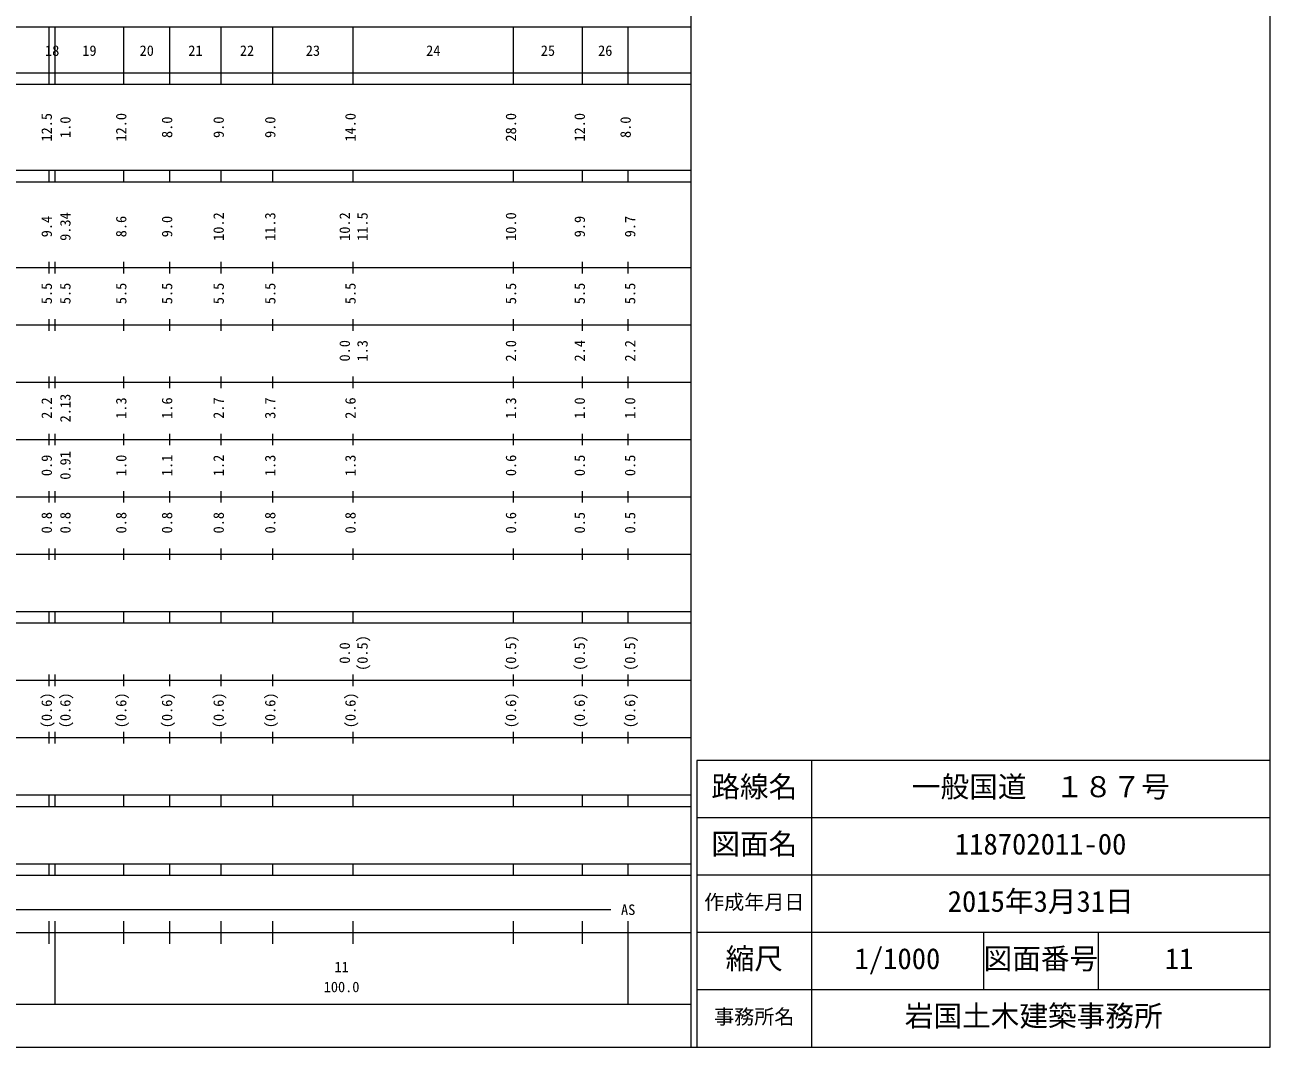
# Model space of a CAD drawing. Units: millimetres on the paper, enlarged 1000 times. Extents: x 231510 to 871510, y 104537 to 464537.
# Drawn here: x 654250 to 871510, y 104537 to 282894 of the extents above; entities that cross this region are included whole.
import ezdxf
from ezdxf.enums import TextEntityAlignment as Align

# ---------------------------------------------------------------- set-up
doc = ezdxf.new("R2010")
doc.units = ezdxf.units.MM
doc.header["$LTSCALE"] = 1000
doc.layers.add('S-SUV', color=7, linetype='Continuous', lineweight=13)
doc.styles.add('ＭＳ ゴシック', font='')
doc.styles.get('ＭＳ ゴシック').set_extended_font_data('MS Gothic')

msp = doc.modelspace()

# ---------------------------------------------------------------- linework, layer by layer
at = {"layer": 'S-SUV'}
for p, q in [((871510, 104537), (871510, 464537)), ((770510, 104537), (770510, 454537)), ((259510, 282537), (770510, 282537)), ((658510, 272537), (658510, 282537)), ((659510, 272537), (659510, 282537)), ((671510, 272537), (671510, 282537)), ((679510, 272537), (679510, 282537)), ((688510, 272537), (688510, 282537)), ((697510, 272537), (697510, 282537)), ((711510, 272537), (711510, 282537)), ((739510, 272537), (739510, 282537)), ((751510, 272537), (751510, 282537)), ((759510, 272537), (759510, 282537)), ((231510, 274537), (770510, 274537)), ((231510, 272537), (770510, 272537)), ((231510, 257537), (770510, 257537)), ((658510, 255537), (658510, 257537)), ((659510, 255537), (659510, 257537)), ((671510, 255537), (671510, 257537)), ((679510, 255537), (679510, 257537)), ((688510, 255537), (688510, 257537)), ((697510, 255537), (697510, 257537)), ((711510, 255537), (711510, 257537)), ((739510, 255537), (739510, 257537)), ((751510, 255537), (751510, 257537)), ((759510, 255537), (759510, 257537)), ((231510, 255537), (770510, 255537)), ((658510, 239537), (658510, 241537)), ((659510, 239537), (659510, 241537)), ((671510, 239537), (671510, 241537)), ((679510, 239537), (679510, 241537)), ((688510, 239537), (688510, 241537)), ((697510, 239537), (697510, 241537)), ((711510, 239537), (711510, 241537)), ((739510, 239537), (739510, 241537)), ((751510, 239537), (751510, 241537)), ((759510, 239537), (759510, 241537)), ((231510, 240537), (770510, 240537)), ((237510, 230537), (770510, 230537)), ((658510, 229537), (658510, 231537)), ((659510, 229537), (659510, 231537)), ((671510, 229537), (671510, 231537)), ((679510, 229537), (679510, 231537)), ((688510, 229537), (688510, 231537)), ((697510, 229537), (697510, 231537)), ((711510, 229537), (711510, 231537)), ((739510, 229537), (739510, 231537)), ((751510, 229537), (751510, 231537)), ((759510, 229537), (759510, 231537)), ((243510, 220537), (770510, 220537)), ((658510, 219537), (658510, 221537)), ((659510, 219537), (659510, 221537)), ((671510, 219537), (671510, 221537)), ((679510, 219537), (679510, 221537)), ((688510, 219537), (688510, 221537)), ((697510, 219537), (697510, 221537)), ((711510, 219537), (711510, 221537)), ((739510, 219537), (739510, 221537)), ((751510, 219537), (751510, 221537)), ((759510, 219537), (759510, 221537)), ((658510, 209537), (658510, 211537)), ((659510, 209537), (659510, 211537)), ((671510, 209537), (671510, 211537)), ((679510, 209537), (679510, 211537)), ((688510, 209537), (688510, 211537)), ((697510, 209537), (697510, 211537)), ((711510, 209537), (711510, 211537)), ((739510, 209537), (739510, 211537)), ((751510, 209537), (751510, 211537)), ((759510, 209537), (759510, 211537)), ((237510, 210537), (770510, 210537)), ((243510, 200537), (770510, 200537)), ((658510, 199537), (658510, 201537)), ((659510, 199537), (659510, 201537)), ((671510, 199537), (671510, 201537)), ((679510, 199537), (679510, 201537)), ((688510, 199537), (688510, 201537)), ((697510, 199537), (697510, 201537)), ((711510, 199537), (711510, 201537)), ((739510, 199537), (739510, 201537)), ((751510, 199537), (751510, 201537)), ((759510, 199537), (759510, 201537)), ((658510, 189537), (658510, 191537)), ((659510, 189537), (659510, 191537)), ((671510, 189537), (671510, 191537)), ((679510, 189537), (679510, 191537)), ((688510, 189537), (688510, 191537)), ((697510, 189537), (697510, 191537)), ((711510, 189537), (711510, 191537)), ((739510, 189537), (739510, 191537)), ((751510, 189537), (751510, 191537)), ((759510, 189537), (759510, 191537)), ((237510, 190537), (770510, 190537)), ((231510, 180537), (770510, 180537)), ((658510, 178537), (658510, 180537)), ((659510, 178537), (659510, 180537)), ((671510, 178537), (671510, 180537)), ((679510, 178537), (679510, 180537)), ((688510, 178537), (688510, 180537)), ((697510, 178537), (697510, 180537)), ((711510, 178537), (711510, 180537)), ((739510, 178537), (739510, 180537)), ((751510, 178537), (751510, 180537)), ((759510, 178537), (759510, 180537)), ((231510, 178537), (770510, 178537)), ((658510, 167537), (658510, 169537)), ((659510, 167537), (659510, 169537)), ((671510, 167537), (671510, 169537)), ((679510, 167537), (679510, 169537)), ((688510, 167537), (688510, 169537)), ((697510, 167537), (697510, 169537)), ((711510, 167537), (711510, 169537)), ((739510, 167537), (739510, 169537)), ((751510, 167537), (751510, 169537)), ((759510, 167537), (759510, 169537)), ((240510, 168537), (770510, 168537)), ((658510, 157537), (658510, 159537)), ((659510, 157537), (659510, 159537)), ((671510, 157537), (671510, 159537)), ((679510, 157537), (679510, 159537)), ((688510, 157537), (688510, 159537)), ((697510, 157537), (697510, 159537)), ((711510, 157537), (711510, 159537)), ((739510, 157537), (739510, 159537)), ((751510, 157537), (751510, 159537)), ((759510, 157537), (759510, 159537)), ((231510, 158537), (770510, 158537)), ((871510, 154537), (771510, 154537)), ((771510, 154537), (771510, 104537)), ((791510, 154537), (791510, 104537)), ((231510, 148537), (770510, 148537)), ((658510, 146537), (658510, 148537)), ((659510, 146537), (659510, 148537)), ((671510, 146537), (671510, 148537)), ((679510, 146537), (679510, 148537)), ((688510, 146537), (688510, 148537)), ((697510, 146537), (697510, 148537)), ((711510, 146537), (711510, 148537)), ((739510, 146537), (739510, 148537)), ((751510, 146537), (751510, 148537)), ((759510, 146537), (759510, 148537)), ((231510, 146537), (770510, 146537)), ((871510, 144537), (771510, 144537)), ((231510, 136537), (770510, 136537)), ((658510, 134537), (658510, 136537)), ((659510, 134537), (659510, 136537)), ((671510, 134537), (671510, 136537)), ((679510, 134537), (679510, 136537)), ((688510, 134537), (688510, 136537)), ((697510, 134537), (697510, 136537)), ((711510, 134537), (711510, 136537)), ((739510, 134537), (739510, 136537)), ((751510, 134537), (751510, 136537)), ((759510, 134537), (759510, 136537)), ((231510, 134537), (770510, 134537)), ((871510, 134537), (771510, 134537)), ((262510, 128537), (756510, 128537)), ((658510, 122537), (658510, 126537)), ((659510, 112037), (659510, 126537)), ((671510, 122537), (671510, 126537)), ((679510, 122537), (679510, 126537)), ((688510, 122537), (688510, 126537)), ((697510, 122537), (697510, 126537)), ((711510, 122537), (711510, 126537)), ((739510, 122537), (739510, 126537)), ((751510, 122537), (751510, 126537)), ((759510, 112037), (759510, 126537)), ((231510, 124537), (770510, 124537)), ((871510, 124537), (771510, 124537)), ((821510, 124537), (821510, 114537)), ((841510, 124537), (841510, 114537)), ((871510, 114537), (771510, 114537)), ((259510, 112037), (770510, 112037)), ((231510, 104537), (871510, 104537))]:
    msp.add_line(p, q, dxfattribs=at)

# ---------------------------------------------------------------- texts
at = {"layer": 'S-SUV', "style": 'ＭＳ ゴシック'}
for s, height, p in [('18', 1833, (657760, 276942)), ('19', 1833, (664260, 276942)), ('20', 1833, (674260, 276942)), ('21', 1833, (682760, 276942)), ('22', 1833, (691760, 276942)), ('23', 1833, (703260, 276942)), ('24', 1833, (724260, 276942)), ('25', 1833, (744260, 276942)), ('26', 1833, (754260, 276942)), ('路線名', 3666, (774010, 147037)), ('路線名', 3666, (774010, 147037)), ('一般国道\u3000１８７号', 3666, (809010, 147037)), ('図面名', 3666, (774010, 137037)), ('図面名', 3666, (774010, 137037)), ('118702011-00', 3666, (816510, 137037)), ('作成年月日', 2566, (772760, 127787)), ('作成年月日', 2566, (772760, 127787)), ('2015年3月31日', 3666, (815260, 127037)), ('AS', 1833, (758260, 127037)), ('縮尺', 3666, (776510, 117037)), ('縮尺', 3666, (776510, 117037)), ('1/1000', 3666, (799010, 117037)), ('図面番号', 3666, (821510, 117037)), ('図面番号', 3666, (821510, 117037)), ('11', 3666, (853135, 117037)), ('11', 1833, (708260, 117060)), ('100.0', 1833, (706385, 113570)), ('事務所名', 2566, (774510, 107787)), ('事務所名', 2566, (774510, 107787)), ('岩国土木建築事務所 ', 3666, (807760, 107037))]:
    msp.add_text(s, height=height, dxfattribs=at).set_placement(p, align=Align.BOTTOM_LEFT)
for s, p in [('12.5', (659510, 262537)), ('12.0', (672510, 262537)), ('14.0', (712510, 262537)), ('28.0', (740510, 262537)), ('12.0', (752510, 262537)), ('1.0', (662763, 263162)), ('8.0', (680510, 263162)), ('9.0', (689510, 263162)), ('9.0', (698510, 263162)), ('8.0', (760510, 263162)), ('9.34', (662763, 245211)), ('10.2', (689510, 245211)), ('11.3', (698510, 245211)), ('10.2', (711510, 245211)), ('11.5', (714607, 245211)), ('10.0', (740510, 245211)), ('9.4', (659510, 245836)), ('8.6', (672510, 245836)), ('9.0', (680510, 245836)), ('9.9', (752510, 245836)), ('9.7', (761302, 245836)), ('5.5', (659510, 234162)), ('5.5', (662763, 234162)), ('5.5', (672510, 234162)), ('5.5', (680510, 234162)), ('5.5', (689510, 234162)), ('5.5', (698510, 234162)), ('5.5', (712510, 234162)), ('5.5', (740510, 234162)), ('5.5', (752510, 234162)), ('5.5', (761302, 234162)), ('0.0', (711510, 224162)), ('1.3', (714607, 224162)), ('2.0', (740510, 224162)), ('2.4', (752510, 224162)), ('2.2', (761302, 224162)), ('2.2', (659510, 214162)), ('2.13', (662763, 213537)), ('1.3', (672510, 214162)), ('1.6', (680510, 214162)), ('2.7', (689510, 214162)), ('3.7', (698510, 214162)), ('2.6', (712510, 214162)), ('1.3', (740510, 214162)), ('1.0', (752510, 214162)), ('1.0', (761302, 214162)), ('0.9', (659510, 204162)), ('0.91', (662763, 203537)), ('1.0', (672510, 204162)), ('1.1', (680510, 204162)), ('1.2', (689510, 204162)), ('1.3', (698510, 204162)), ('1.3', (712510, 204162)), ('0.6', (740510, 204162)), ('0.5', (752510, 204162)), ('0.5', (761302, 204162)), ('0.8', (659510, 194162)), ('0.8', (662763, 194162)), ('0.8', (672510, 194162)), ('0.8', (680510, 194162)), ('0.8', (689510, 194162)), ('0.8', (698510, 194162)), ('0.8', (712510, 194162)), ('0.6', (740510, 194162)), ('0.5', (752510, 194162)), ('0.5', (761302, 194162)), ('(0.5)', (714607, 170176)), ('(0.5)', (740510, 170176)), ('(0.5)', (752510, 170176)), ('(0.5)', (761302, 170176)), ('0.0', (711510, 171426)), ('(0.6)', (659510, 160176)), ('(0.6)', (662763, 160176)), ('(0.6)', (672510, 160176)), ('(0.6)', (680510, 160176)), ('(0.6)', (689510, 160176)), ('(0.6)', (698510, 160176)), ('(0.6)', (712510, 160176)), ('(0.6)', (740510, 160176)), ('(0.6)', (752510, 160176)), ('(0.6)', (761302, 160176))]:
    msp.add_text(s, height=1833, rotation=90, dxfattribs=at).set_placement(p, align=Align.BOTTOM_LEFT)

doc.saveas('drawing.dxf')
